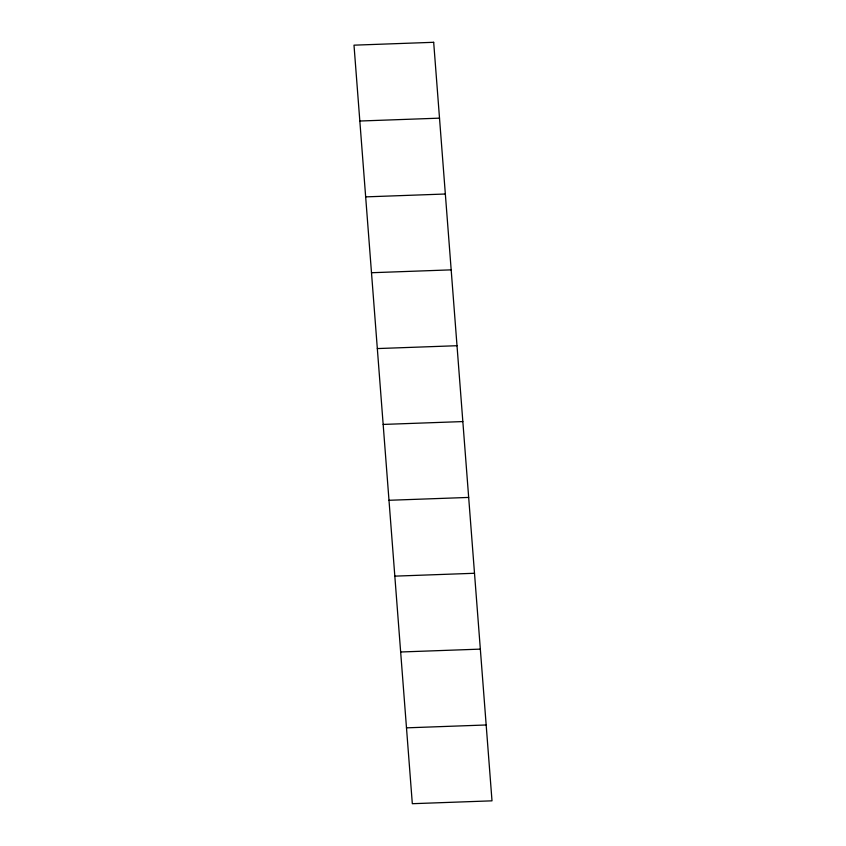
<?xml version="1.0" encoding="UTF-8"?>
<svg xmlns="http://www.w3.org/2000/svg" width="846" height="846" viewBox="0 0 846 846"><rect width="100%" height="100%" fill="white"/><g stroke="black" fill="none" stroke-linecap="round" stroke-linejoin="round"><path stroke-width="1.27" d="M359.836 121.02L439.508 118.154M365.662 196.875L445.345 194.009M371.5 272.729L451.172 269.863M377.327 348.573L457.009 345.718M383.164 424.428L462.836 421.572M388.991 500.282L468.673 497.427M394.828 576.137L474.5 573.271M400.655 651.991L480.338 649.125M406.492 727.846L486.164 724.98M433.681 42.3L353.998 45.166L412.319 803.7L492.002 800.834L433.681 42.3"/></g></svg>
